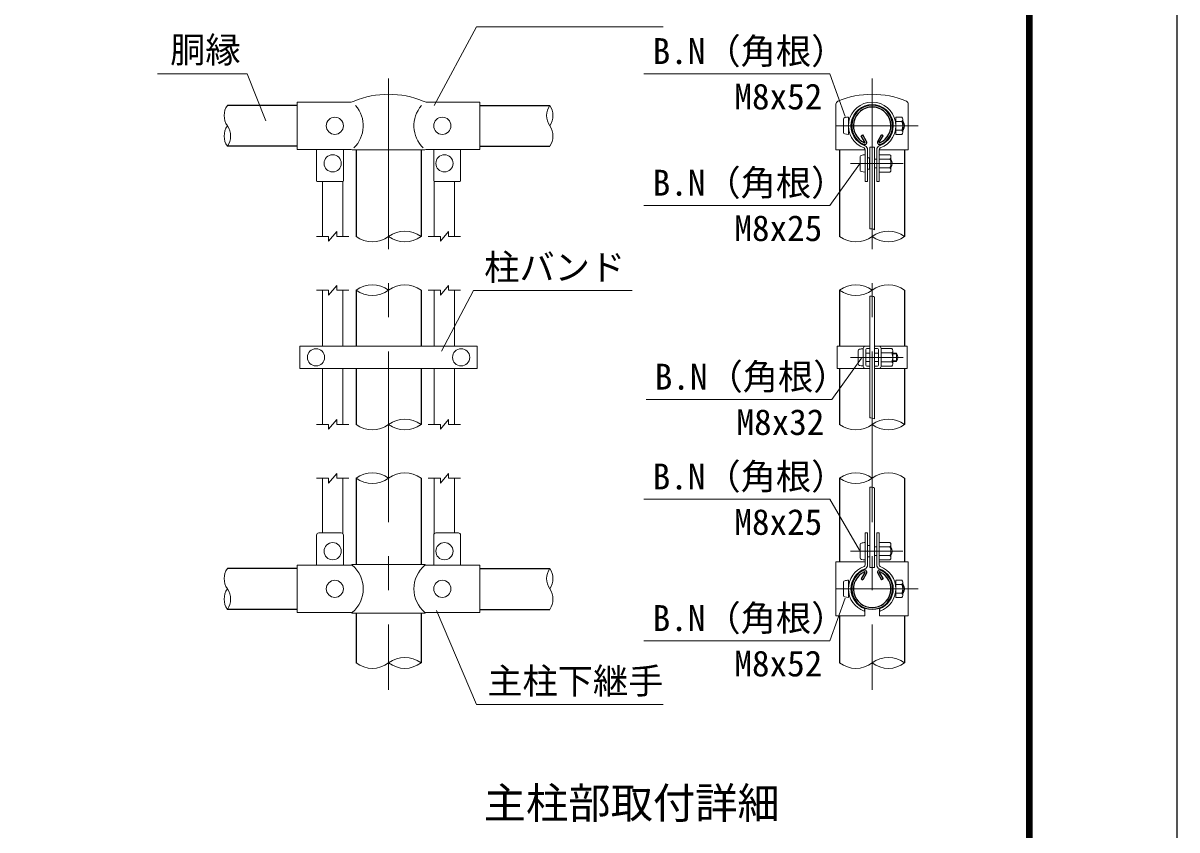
# Model space of a CAD drawing. Units: millimetres, scale not verified. Extents: x -4200 to 4200, y -2970 to 2970.
# Drawn here: x 2053 to 4200, y 312 to 1814 of the extents above; entities that cross this region are included whole.
import ezdxf
from ezdxf.enums import TextEntityAlignment as Align

# ---------------------------------------------------------------- set-up
doc = ezdxf.new("R2010")
doc.units = ezdxf.units.MM
doc.header["$LTSCALE"] = 10
doc.linetypes.add('USER1', pattern=[50.8, 31.75, -6.35, 6.35, -6.35])
for name, color, linetype, lineweight in [('0-0_D-TTL-TXT', 7, 'Continuous', 25), ('0-1_D-BMK', 2, 'USER1', 13), ('0-2_D-STR1', 1, 'Continuous', 25), ('0-3_D-STR-DIM', 7, 'Continuous', 13), ('0-9_D-STR3', 3, 'Continuous', 13), ('0-A_D-STR-TXT', 7, 'Continuous', 13), ('0-C_D-TTL', 7, 'Continuous', 25)]:
    doc.layers.add(name, color=color, linetype=linetype, lineweight=lineweight)
doc.styles.add('ＭＳ ゴシック', font='')
doc.styles.get('ＭＳ ゴシック').set_extended_font_data('MS Gothic')

msp = doc.modelspace()

# ---------------------------------------------------------------- linework, layer by layer
at = {"layer": '0-1_D-BMK'}
for p, q in [((2732.8, 1710.33), (2732.8, 572.33)), ((3632.8, 1710.33), (3632.8, 572.33)), ((3566.75, 1622.33), (3718.62, 1622.33)), ((3592.75, 1552.33), (3690.5, 1552.33)), ((3592.72, 1191.32), (3690.48, 1191.32)), ((3596.3, 1191.32), (3688.3, 1191.32)), ((3592.32, 830.43), (3690.08, 830.43)), ((3566.75, 760.43), (3718.62, 760.43))]:
    msp.add_line(p, q, dxfattribs=at)
at = {"layer": '0-2_D-STR1'}
for p, q in [((2562.8, 1660.33), (2432.8, 1660.33)), ((2902.8, 1660.33), (3032.8, 1660.33)), ((3612.44, 1603.83), (3615.21, 1605.43)), ((3619.45, 1591.67), (3612.44, 1603.83)), ((3622.23, 1593.27), (3615.21, 1605.43)), ((3643.37, 1593.27), (3650.39, 1605.43)), ((3646.15, 1591.67), (3653.17, 1603.83)), ((3653.17, 1603.83), (3650.39, 1605.43)), ((2562.8, 1584.13), (2432.8, 1584.13)), ((2672.3, 1577.33), (2672.3, 1416.33)), ((2793.3, 1577.33), (2793.3, 1416.33)), ((2902.8, 1584.13), (3032.8, 1584.13)), ((3572.3, 1577.33), (3572.3, 1416.33)), ((3693.3, 1577.33), (3693.3, 1416.33)), ((2672.3, 1316.33), (2672.3, 1212.32)), ((2793.3, 1316.33), (2793.3, 1212.32)), ((3572.3, 1316.33), (3572.3, 1212.32)), ((3693.3, 1316.33), (3693.3, 1212.32)), ((2672.3, 1170.32), (2672.3, 1066.33)), ((2793.3, 1170.32), (2793.3, 1066.33)), ((3572.3, 1170.32), (3572.3, 1066.33)), ((3693.3, 1170.32), (3693.3, 1066.33)), ((2672.3, 966.33), (2672.3, 805.43)), ((2793.3, 966.33), (2793.3, 805.43)), ((3572.3, 966.33), (3572.3, 810.43)), ((3693.3, 966.33), (3693.3, 810.43)), ((2562.8, 798.43), (2432.8, 798.43)), ((2902.8, 798.43), (3032.8, 798.43)), ((3619.45, 791.09), (3612.44, 778.94)), ((3612.44, 778.94), (3615.21, 777.33)), ((3622.23, 789.49), (3615.21, 777.33)), ((3643.37, 789.49), (3650.39, 777.33)), ((3646.15, 791.09), (3653.17, 778.94)), ((3653.17, 778.94), (3650.39, 777.33)), ((2562.8, 722.23), (2432.8, 722.23)), ((2672.3, 715.43), (2672.3, 622.43)), ((2793.3, 715.43), (2793.3, 622.43)), ((2902.8, 722.23), (3032.8, 722.23)), ((3572.3, 710.43), (3572.3, 622.43)), ((3693.3, 710.43), (3693.3, 622.43))]:
    msp.add_line(p, q, dxfattribs=at)
for centre, radius, start, end in [((3632.8, 1622.33), 38.1, 294.32478, 245.67522), ((3632.8, 1622.33), 34.89, 294.32478, 245.67522), ((3618.76, 1591.27), 4.01, 245.67522, 30), ((3618.76, 1591.27), 0.802, 245.67522, 30), ((3646.84, 1591.27), 4.01, 150, 294.32478), ((3646.84, 1591.27), 0.802, 150, 294.32478), ((3632.8, 760.43), 38.1, 114.32478, 65.67522), ((3618.76, 791.5), 4.01, 330, 114.32478), ((3646.84, 791.5), 4.01, 65.67522, 210), ((3632.8, 760.43), 34.89, 114.32478, 65.67522), ((3618.76, 791.5), 0.802, 330, 114.32478), ((3646.84, 791.5), 0.802, 65.67522, 210)]:
    msp.add_arc(centre, radius, start, end, dxfattribs=at)
at = {"layer": '0-3_D-STR-DIM'}
for p, q in [((2621.3, 1407.33), (2636.3, 1425.33)), ((2636.3, 1416.33), (2636.3, 1425.33)), ((2829.3, 1407.33), (2844.3, 1425.33)), ((2844.3, 1416.33), (2844.3, 1425.33)), ((2598.8, 1416.33), (2621.3, 1416.33)), ((2621.3, 1407.33), (2621.3, 1416.33)), ((2636.3, 1416.33), (2658.8, 1416.33)), ((2806.8, 1416.33), (2829.3, 1416.33)), ((2829.3, 1407.33), (2829.3, 1416.33)), ((2844.3, 1416.33), (2866.8, 1416.33)), ((2598.8, 1316.33), (2621.3, 1316.33)), ((2621.3, 1307.33), (2636.3, 1325.33)), ((2621.3, 1307.33), (2621.3, 1316.33)), ((2636.3, 1316.33), (2636.3, 1325.33)), ((2636.3, 1316.33), (2658.8, 1316.33)), ((2806.8, 1316.33), (2829.3, 1316.33)), ((2829.3, 1307.33), (2844.3, 1325.33)), ((2829.3, 1307.33), (2829.3, 1316.33)), ((2844.3, 1316.33), (2844.3, 1325.33)), ((2844.3, 1316.33), (2866.8, 1316.33)), ((2621.3, 1057.33), (2636.3, 1075.33)), ((2636.3, 1066.33), (2636.3, 1075.33)), ((2829.3, 1057.33), (2844.3, 1075.33)), ((2844.3, 1066.33), (2844.3, 1075.33)), ((2598.8, 1066.33), (2621.3, 1066.33)), ((2621.3, 1057.33), (2621.3, 1066.33)), ((2636.3, 1066.33), (2658.8, 1066.33)), ((2806.8, 1066.33), (2829.3, 1066.33)), ((2829.3, 1057.33), (2829.3, 1066.33)), ((2844.3, 1066.33), (2866.8, 1066.33)), ((2621.3, 957.33), (2636.3, 975.33)), ((2636.3, 966.33), (2636.3, 975.33)), ((2829.3, 957.33), (2844.3, 975.33)), ((2844.3, 966.33), (2844.3, 975.33)), ((2598.8, 966.33), (2621.3, 966.33)), ((2621.3, 957.33), (2621.3, 966.33)), ((2636.3, 966.33), (2658.8, 966.33)), ((2806.8, 966.33), (2829.3, 966.33)), ((2829.3, 957.33), (2829.3, 966.33)), ((2844.3, 966.33), (2866.8, 966.33))]:
    msp.add_line(p, q, dxfattribs=at)
for centre, radius, start, end in [((2460.04, 1641.28), 33.24, 145.03504, 214.96496), ((3060.04, 1641.28), 33.24, 145.03504, 214.96496), ((3005.56, 1641.28), 33.24, 325.03504, 34.96496), ((2460.04, 1603.18), 33.24, 145.03422, 214.96578), ((2405.56, 1603.18), 33.24, 325.03504, 34.96496), ((3005.56, 1603.18), 33.24, 325.03422, 34.96578), ((2763.05, 1375.58), 50.75, 53.41445, 126.58555), ((3629.98, 1415.27), 15.36, 60.95271, 95.76063), ((3663.05, 1375.58), 50.75, 53.41445, 126.58555), ((2702.55, 1457.09), 50.75, 233.41445, 306.58555), ((2763.05, 1457.09), 50.75, 233.41445, 306.58555), ((3602.55, 1457.09), 50.75, 233.41445, 306.58555), ((3663.05, 1457.09), 50.75, 233.41445, 306.58555), ((2702.55, 1275.58), 50.75, 53.41445, 126.58555), ((2702.55, 1357.09), 50.75, 233.41445, 306.58555), ((2763.05, 1275.58), 50.75, 53.41445, 126.58555), ((3602.55, 1275.58), 50.75, 53.41445, 126.58555), ((3602.55, 1357.09), 50.75, 233.41445, 306.58555), ((3663.05, 1275.58), 50.75, 53.41445, 126.58555), ((3629.84, 1290.08), 15.36, 60.95271, 95.76063), ((2763.05, 1025.58), 50.75, 53.41445, 126.58555), ((3629.84, 1063.15), 15.36, 60.95271, 95.76063), ((3663.05, 1025.58), 50.75, 53.41445, 126.58555), ((2702.55, 1107.09), 50.75, 233.41445, 306.58555), ((2763.05, 1107.09), 50.75, 233.41445, 306.58555), ((3602.55, 1107.09), 50.75, 233.41445, 306.58555), ((3663.05, 1107.09), 50.75, 233.41445, 306.58555), ((2702.55, 925.58), 50.75, 53.41445, 126.58555), ((2702.55, 1007.09), 50.75, 233.41445, 306.58555), ((2763.05, 925.58), 50.75, 53.41445, 126.58555), ((3602.55, 925.58), 50.75, 53.41445, 126.58555), ((3602.55, 1007.09), 50.75, 233.41445, 306.58555), ((3663.05, 925.58), 50.75, 53.41445, 126.58555), ((3629.84, 934.42), 15.36, 60.95271, 95.76063), ((2460.04, 779.38), 33.24, 145.03504, 214.96496), ((3060.04, 779.38), 33.24, 145.03504, 214.96496), ((3005.56, 779.38), 33.24, 325.03504, 34.96496), ((2460.04, 741.28), 33.24, 145.03422, 214.96578), ((2405.56, 741.28), 33.24, 325.03504, 34.96496), ((3005.56, 741.28), 33.24, 325.03422, 34.96578), ((2763.05, 581.68), 50.75, 53.41445, 126.58555), ((3663.05, 581.68), 50.75, 53.41445, 126.58555), ((2702.55, 663.19), 50.75, 233.41445, 306.58555), ((2763.05, 663.19), 50.75, 233.41445, 306.58555), ((3602.55, 663.19), 50.75, 233.41445, 306.58555), ((3663.05, 663.19), 50.75, 233.41445, 306.58555)]:
    msp.add_arc(centre, radius, start, end, dxfattribs=at)
at = {"layer": '0-9_D-STR3'}
for p, q in [((2562.8, 1666.33), (2661.25, 1666.33)), ((2562.8, 1578.33), (2562.8, 1666.33)), ((2804.36, 1666.33), (2902.8, 1666.33)), ((2902.8, 1578.33), (2902.8, 1666.33)), ((3565.5, 1662.34), (3565.5, 1577.33)), ((3700.1, 1662.34), (3700.1, 1577.33)), ((3579.2, 1635.33), (3579.2, 1609.33)), ((3588.8, 1638.33), (3588.8, 1606.33)), ((3687.8, 1638.53), (3676.8, 1638.53)), ((3676.8, 1638.53), (3676.8, 1606.13)), ((3689.8, 1634.8), (3689.8, 1610.11)), ((3589.53, 1630.33), (3588.8, 1630.33)), ((3589.53, 1614.33), (3588.8, 1614.33)), ((3676.8, 1630.33), (3676.07, 1630.33)), ((3676.8, 1614.33), (3676.07, 1614.33)), ((3687.8, 1630.43), (3676.8, 1630.43)), ((3687.8, 1614.23), (3676.8, 1614.23)), ((3689.8, 1630.33), (3690.8, 1630.33)), ((3689.8, 1630.33), (3690.8, 1630.33)), ((3689.8, 1628.98), (3691.45, 1628.98)), ((3689.8, 1615.69), (3691.45, 1615.69)), ((3689.8, 1614.33), (3690.8, 1614.33)), ((3689.8, 1614.33), (3690.8, 1614.33)), ((3690.8, 1630.33), (3690.8, 1614.33)), ((3687.8, 1606.13), (3676.8, 1606.13)), ((2562.8, 1578.33), (2663.2, 1578.33)), ((2598.8, 1578.33), (2598.8, 1520.33)), ((2648.8, 1578.33), (2648.8, 1520.33)), ((2665.2, 1577.33), (2663.2, 1578.33)), ((2665.2, 1577.33), (2800.4, 1577.33)), ((2800.4, 1577.33), (2802.4, 1578.33)), ((2802.4, 1578.33), (2902.8, 1578.33)), ((2816.8, 1578.33), (2816.8, 1520.33)), ((2866.8, 1578.33), (2866.8, 1520.33)), ((3565.5, 1577.33), (3619.8, 1577.33)), ((3619.8, 1518.93), (3619.8, 1577.47)), ((3624.4, 1518.93), (3624.4, 1577.47)), ((3628.3, 1582.33), (3628.3, 1430.56)), ((3628.3, 1582.33), (3637.3, 1582.33)), ((3637.3, 1582.33), (3637.3, 1428.7)), ((3641.2, 1518.93), (3641.2, 1577.47)), ((3645.8, 1518.93), (3645.8, 1577.47)), ((3645.8, 1577.33), (3700.1, 1577.33)), ((3665.8, 1568.53), (3645.8, 1568.53)), ((3610.2, 1539.21), (3610.2, 1565.21)), ((3627.8, 1562.97), (3624.4, 1562.97)), ((3627.8, 1562.97), (3627.8, 1541.7)), ((3627.8, 1560.33), (3628.3, 1560.33)), ((3637.3, 1560.33), (3641.2, 1560.33)), ((3665.8, 1560.43), (3645.8, 1560.43)), ((3667.8, 1564.8), (3667.8, 1540.11)), ((3667.8, 1560.33), (3667.8, 1544.33)), ((3667.8, 1558.98), (3668.45, 1558.98)), ((3627.8, 1541.7), (3624.4, 1541.7)), ((3627.8, 1544.33), (3628.3, 1544.33)), ((3637.3, 1544.33), (3641.2, 1544.33)), ((3665.8, 1544.23), (3645.8, 1544.23)), ((3665.8, 1536.13), (3645.8, 1536.13)), ((3667.8, 1545.69), (3668.45, 1545.69)), ((2646.8, 1518.33), (2600.8, 1518.33)), ((2609.8, 1518.33), (2609.8, 1416.33)), ((2647.8, 1518.6), (2647.8, 1416.33)), ((2817.8, 1518.6), (2817.8, 1416.33)), ((2818.8, 1518.33), (2864.8, 1518.33)), ((2855.8, 1518.33), (2855.8, 1416.33)), ((3619.8, 1518.93), (3624.4, 1518.93)), ((3641.2, 1518.93), (3645.8, 1518.93)), ((2609.8, 1316.33), (2609.8, 1212.32)), ((2647.8, 1316.33), (2647.8, 1212.32)), ((2817.8, 1316.33), (2817.8, 1212.32)), ((2855.8, 1316.33), (2855.8, 1212.32)), ((3628.3, 1305.36), (3628.3, 1078.43)), ((3637.3, 1303.51), (3637.3, 1076.58)), ((2897.8, 1212.32), (2567.8, 1212.32)), ((2567.8, 1212.32), (2567.8, 1170.32)), ((2897.8, 1212.32), (2897.8, 1170.32)), ((3628.3, 1212.32), (3567.7, 1212.32)), ((3567.7, 1170.32), (3567.7, 1212.32)), ((3606.7, 1204.32), (3606.7, 1178.32)), ((3616.3, 1208.32), (3616.3, 1174.32)), ((3616.3, 1208.32), (3616.3, 1174.32)), ((3620.9, 1205.72), (3620.9, 1176.92)), ((3628.3, 1207.72), (3622.9, 1207.72)), ((3697.9, 1212.32), (3637.3, 1212.32)), ((3637.3, 1207.72), (3642.7, 1207.72)), ((3644.7, 1205.72), (3644.7, 1176.92)), ((3649.3, 1208.32), (3649.3, 1174.32)), ((3649.3, 1208.32), (3649.3, 1174.32)), ((3669.3, 1207.52), (3649.3, 1207.52)), ((3671.3, 1203.79), (3671.3, 1179.1)), ((3697.9, 1170.32), (3697.9, 1212.32)), ((3620.9, 1199.32), (3628.3, 1199.32)), ((3620.9, 1183.32), (3628.3, 1183.32)), ((3637.3, 1199.32), (3644.7, 1199.32)), ((3637.3, 1183.32), (3644.7, 1183.32)), ((3669.3, 1199.42), (3649.3, 1199.42)), ((3669.3, 1183.22), (3649.3, 1183.22)), ((3671.3, 1199.32), (3678.3, 1199.32)), ((3671.3, 1197.97), (3678.95, 1197.97)), ((3671.3, 1184.67), (3678.95, 1184.67)), ((3671.3, 1183.32), (3678.3, 1183.32)), ((3678.3, 1199.32), (3678.3, 1183.32)), ((2897.8, 1170.32), (2567.8, 1170.32)), ((2609.8, 1170.32), (2609.8, 1066.33)), ((2647.8, 1170.32), (2647.8, 1066.33)), ((2817.8, 1170.32), (2817.8, 1066.33)), ((2855.8, 1170.32), (2855.8, 1066.33)), ((3567.7, 1170.32), (3628.3, 1170.32)), ((3628.3, 1174.92), (3622.9, 1174.92)), ((3637.3, 1174.92), (3642.7, 1174.92)), ((3637.3, 1170.32), (3697.9, 1170.32)), ((3669.3, 1175.12), (3649.3, 1175.12)), ((2609.8, 966.33), (2609.8, 864.43)), ((2647.8, 966.33), (2647.8, 863.08)), ((2817.8, 966.33), (2817.8, 863.08)), ((2855.8, 966.33), (2855.8, 864.43)), ((3637.3, 947.85), (3637.3, 800.43)), ((2598.8, 804.43), (2598.8, 860.43)), ((2644.8, 864.43), (2602.8, 864.43)), ((2648.8, 804.43), (2648.8, 860.43)), ((2816.8, 804.43), (2816.8, 860.43)), ((2820.8, 864.43), (2862.8, 864.43)), ((2866.8, 804.43), (2866.8, 860.43)), ((3619.8, 864.43), (3619.8, 805.29)), ((3619.8, 864.43), (3624.4, 864.43)), ((3624.4, 864.43), (3624.4, 805.29)), ((3641.2, 864.43), (3641.2, 805.29)), ((3641.2, 864.43), (3645.8, 864.43)), ((3645.8, 864.43), (3645.8, 805.29)), ((3610.2, 843.43), (3610.2, 817.43)), ((3627.8, 841.07), (3624.4, 841.07)), ((3637.3, 838.43), (3641.2, 838.43)), ((3665.8, 846.63), (3645.8, 846.63)), ((3665.8, 838.53), (3645.8, 838.53)), ((3645.8, 838.43), (3646.2, 838.43)), ((3667.8, 842.9), (3667.8, 818.21)), ((3667.8, 838.43), (3667.8, 822.43)), ((3627.8, 819.8), (3624.4, 819.8)), ((3637.3, 822.43), (3641.2, 822.43)), ((3645.8, 822.43), (3646.2, 822.43)), ((3665.8, 822.33), (3645.8, 822.33)), ((3667.8, 837.08), (3668.45, 837.08)), ((3667.8, 823.79), (3668.45, 823.79)), ((2562.8, 804.43), (2665.2, 804.43)), ((2562.8, 716.43), (2562.8, 804.43)), ((2665.2, 805.43), (2663.2, 804.43)), ((2665.2, 805.43), (2800.4, 805.43)), ((2800.4, 805.43), (2802.4, 804.43)), ((2800.4, 804.43), (2902.8, 804.43)), ((2902.8, 716.43), (2902.8, 804.43)), ((3565.5, 810.43), (3619.8, 810.43)), ((3565.5, 810.43), (3565.5, 710.43)), ((3665.8, 814.23), (3645.8, 814.23)), ((3645.8, 810.43), (3700.1, 810.43)), ((3700.1, 810.43), (3700.1, 710.43)), ((3579.2, 773.43), (3579.2, 747.43)), ((3588.8, 776.43), (3588.8, 744.43)), ((3687.8, 776.63), (3676.8, 776.63)), ((3676.8, 776.63), (3676.8, 744.23)), ((3589.53, 768.43), (3588.8, 768.43)), ((3589.53, 768.43), (3588.8, 768.43)), ((3589.53, 752.43), (3588.8, 752.43)), ((3589.53, 752.43), (3588.8, 752.43)), ((3676.8, 768.43), (3676.07, 768.43)), ((3676.8, 768.43), (3676.07, 768.43)), ((3676.8, 752.43), (3676.07, 752.43)), ((3676.8, 752.43), (3676.07, 752.43)), ((3687.8, 768.53), (3676.8, 768.53)), ((3687.8, 752.33), (3676.8, 752.33)), ((3689.8, 772.9), (3689.8, 748.21)), ((3689.8, 768.43), (3690.8, 768.43)), ((3689.8, 767.08), (3691.45, 767.08)), ((3689.8, 753.79), (3691.45, 753.79)), ((3689.8, 752.43), (3690.8, 752.43)), ((3689.8, 752.43), (3690.8, 752.43)), ((3690.8, 768.43), (3690.8, 752.43)), ((3687.8, 744.23), (3676.8, 744.23)), ((2562.8, 716.43), (2665.2, 716.43)), ((2665.2, 715.43), (2663.2, 716.43)), ((2800.4, 716.43), (2902.8, 716.43)), ((3565.5, 710.43), (3619.4, 710.43)), ((3619.4, 723.38), (3617.84, 719.06)), ((3619.4, 723.38), (3619.4, 710.43)), ((3646.2, 723.38), (3646.2, 710.43)), ((3646.2, 723.38), (3647.77, 719.06)), ((3646.2, 710.43), (3700.1, 710.43))]:
    msp.add_line(p, q, dxfattribs=at)
for points in [[(3628.3, 949.7), (3628.3, 800.43), (3637.3, 800.43)], [(2665.2, 715.43), (2800.4, 715.43), (2802.4, 716.43)]]:
    msp.add_lwpolyline(points, dxfattribs=at)
for centre in [(2632.8, 1622.33), (2832.8, 1622.33), (2628.8, 1552.33), (2836.8, 1552.33), (2597.8, 1191.32), (2867.8, 1191.32), (2628.8, 830.43), (2836.8, 830.43), (2632.8, 760.43), (2832.8, 760.43)]:
    msp.add_circle(centre, 16, dxfattribs=at)
for centre, radius, start, end in [((2732.8, 1515.42), 165.64, 67.15338, 112.84662), ((3632.8, 1516.56), 164.5, 67.22973, 112.77027), ((2661.25, 1682.33), 16, 270, 296.9114), ((2628.03, 1622.33), 57.6, 314.1684, 41.01552), ((2837.57, 1622.33), 57.6, 138.98448, 225.8316), ((2804.36, 1682.33), 16, 243.0886, 270), ((3572.1, 1662.34), 6.6, 116.72671, 180), ((3632.8, 1622.33), 44, 290.1633, 249.8367), ((3632.8, 1622.33), 39.4, 289.83718, 250.16282), ((3693.5, 1662.34), 6.6, 0, 63.27329), ((3684.73, 1634.48), 5.08, 307.21089, 52.78911), ((3672.4, 1622.33), 17.4, 332.26063, 27.73937), ((3684.7, 1610.18), 5.1, 307.42505, 52.57495), ((3675.8, 1622.33), 17, 331.92751, 28.07249), ((3615.8, 1577.47), 4, 0, 62.72039), ((3615.8, 1577.47), 8.6, 0, 65.03562), ((3649.8, 1577.47), 8.6, 114.96438, 180), ((3649.8, 1577.47), 4, 117.27961, 180), ((3662.73, 1564.48), 5.08, 307.21089, 52.78911), ((3650.4, 1552.33), 17.4, 332.26063, 27.73937), ((3652.8, 1552.33), 17, 331.92751, 28.07249), ((3662.7, 1540.18), 5.1, 307.42505, 52.57495), ((2600.8, 1520.33), 2, 180, 270), ((2646.8, 1520.33), 2, 270, 0), ((2818.8, 1520.33), 2, 180, 270), ((2864.8, 1520.33), 2, 270, 0), ((3620.3, 1208.32), 4, 90, 180), ((3622.9, 1205.72), 2, 90, 180), ((3642.7, 1205.72), 2, 0, 90), ((3645.3, 1208.32), 4, 0, 90), ((3666.23, 1203.47), 5.08, 307.21089, 52.78911), ((3653.9, 1191.32), 17.4, 332.26063, 27.73937), ((3666.2, 1179.17), 5.1, 307.42505, 52.57495), ((3663.3, 1191.32), 17, 331.92751, 28.07249), ((3620.3, 1174.32), 4, 180, 270), ((3622.9, 1176.92), 2, 180, 270), ((3642.7, 1176.92), 2, 270, 0), ((3645.3, 1174.32), 4, 270, 0), ((2602.8, 860.43), 4, 90, 180), ((2644.8, 860.43), 4, 0, 90), ((2820.8, 860.43), 4, 90, 180), ((2862.8, 860.43), 4, 0, 90), ((3650.4, 830.43), 17.4, 332.26063, 27.73937), ((3662.73, 842.58), 5.08, 307.21089, 52.78911), ((3652.8, 830.43), 17, 331.92751, 28.07249), ((3662.7, 818.28), 5.1, 307.42505, 52.57495), ((2628.03, 760.43), 57.6, 310.19176, 49.80824), ((2837.57, 760.43), 57.6, 130.19176, 229.80824), ((3632.8, 760.43), 44, 110.1633, 250.11694), ((3632.8, 760.43), 39.4, 109.83718, 250.11694), ((3615.8, 805.29), 4, 297.27961, 0), ((3615.8, 805.29), 8.6, 294.96438, 0), ((3649.8, 805.29), 8.6, 180, 245.03562), ((3649.8, 805.29), 4, 180, 242.72039), ((3632.8, 760.43), 39.4, 289.88306, 70.16282), ((3632.8, 760.43), 44, 289.88306, 69.8367), ((3684.73, 772.58), 5.08, 307.21089, 52.78911), ((3672.4, 760.43), 17.4, 332.26063, 27.73937), ((3684.7, 748.28), 5.1, 307.42505, 52.57495), ((3675.8, 760.43), 17, 331.92751, 28.07249)]:
    msp.add_arc(centre, radius, start, end, dxfattribs=at)
for centre, start_param, end_param in [((3588.8, 1635.33), 1.5707963, 3.1415927), ((3588.8, 1609.33), 3.1415927, 4.712389), ((3619.8, 1565.21), 1.5707963, 3.1415927), ((3619.8, 1539.21), 3.1415927, 4.712389), ((3616.3, 1204.32), 1.5707963, 3.1415927), ((3616.3, 1178.32), 3.1415927, 4.712389), ((3619.8, 843.43), 1.5707963, 3.1415927), ((3619.8, 817.43), 3.1415927, 4.712389), ((3588.8, 773.43), 1.5707963, 3.1415927), ((3588.8, 747.43), 3.1415927, 4.712389)]:
    msp.add_ellipse(centre, major_axis=(9.6, 0), ratio=0.3125, start_param=start_param, end_param=end_param, dxfattribs=at)
at = {"layer": '0-A_D-STR-TXT'}
for points in [[(3243.71, 1806.34), (2896.45, 1806.34), (2817.96, 1660.34)], [(2302.65, 1719.02), (2469.67, 1719.02), (2504.38, 1631.53)], [(3208.1, 1719.02), (3554.16, 1719.02), (3582.86, 1639.72)], [(3208.1, 1474), (3554.16, 1474), (3609.04, 1550.71)], [(3186.39, 1315.46), (2890.83, 1315.46), (2831.27, 1203.12)], [(3212, 1112.98), (3558.06, 1112.98), (3612.94, 1189.69)], [(3208.1, 927.12), (3554.16, 927.12), (3609.2, 832.16)], [(3208.1, 663.62), (3554.16, 663.62), (3582.86, 742.92)], [(3243.71, 545.33), (2896.45, 545.33), (2821.82, 720.39)]]:
    msp.add_lwpolyline(points, dxfattribs=at)
at = {"layer": '0-C_D-TTL', "color": 2}
msp.add_lwpolyline([(-4200, 2970), (4200, 2970), (4200, -2970), (-4200, -2970)], close=True, dxfattribs=at)
at = {"layer": '0-C_D-TTL'}
for points in [[(-3930, 2750), (3930, 2750), (3930, -2750), (-3930, -2750)], [(-3927.5, 2747.5), (3927.5, 2747.5), (3927.5, -2747.5), (-3927.5, -2747.5)], [(-3925, 2745), (3925, 2745), (3925, -2745), (-3925, -2745)], [(-3922.5, 2742.5), (3922.5, 2742.5), (3922.5, -2742.5), (-3922.5, -2742.5)], [(-3920, 2740), (3920, 2740), (3920, -2740), (-3920, -2740)]]:
    msp.add_lwpolyline(points, close=True, dxfattribs=at)

# ---------------------------------------------------------------- texts
at = {"layer": '0-0_D-TTL-TXT', "style": 'ＭＳ ゴシック'}
msp.add_text('主柱部取付詳細', height=57.7, dxfattribs=at).set_placement((2909.91, 315.57), align=Align.BOTTOM_LEFT)
at = {"layer": '0-A_D-STR-TXT', "style": 'ＭＳ ゴシック'}
for s, p in [('胴縁', (2326.19, 1725.31)), ('B.N（角根）', (3224.33, 1722.95)), ('M8x52', (3376.42, 1638.37)), ('B.N（角根）', (3224.33, 1477.93)), ('M8x25', (3376.42, 1393.35)), ('柱バンド', (2910.75, 1320.64)), ('B.N（角根）', (3228.23, 1116.92)), ('M8x32', (3380.32, 1032.34)), ('B.N（角根）', (3224.33, 931.05)), ('M8x25', (3376.42, 846.47)), ('B.N（角根）', (3224.33, 667.56)), ('M8x52', (3376.42, 582.98)), ('主柱下継手', (2916.38, 550.51))]:
    msp.add_text(s, height=48.09, dxfattribs=at).set_placement(p, align=Align.BOTTOM_LEFT)

doc.saveas('drawing.dxf')
